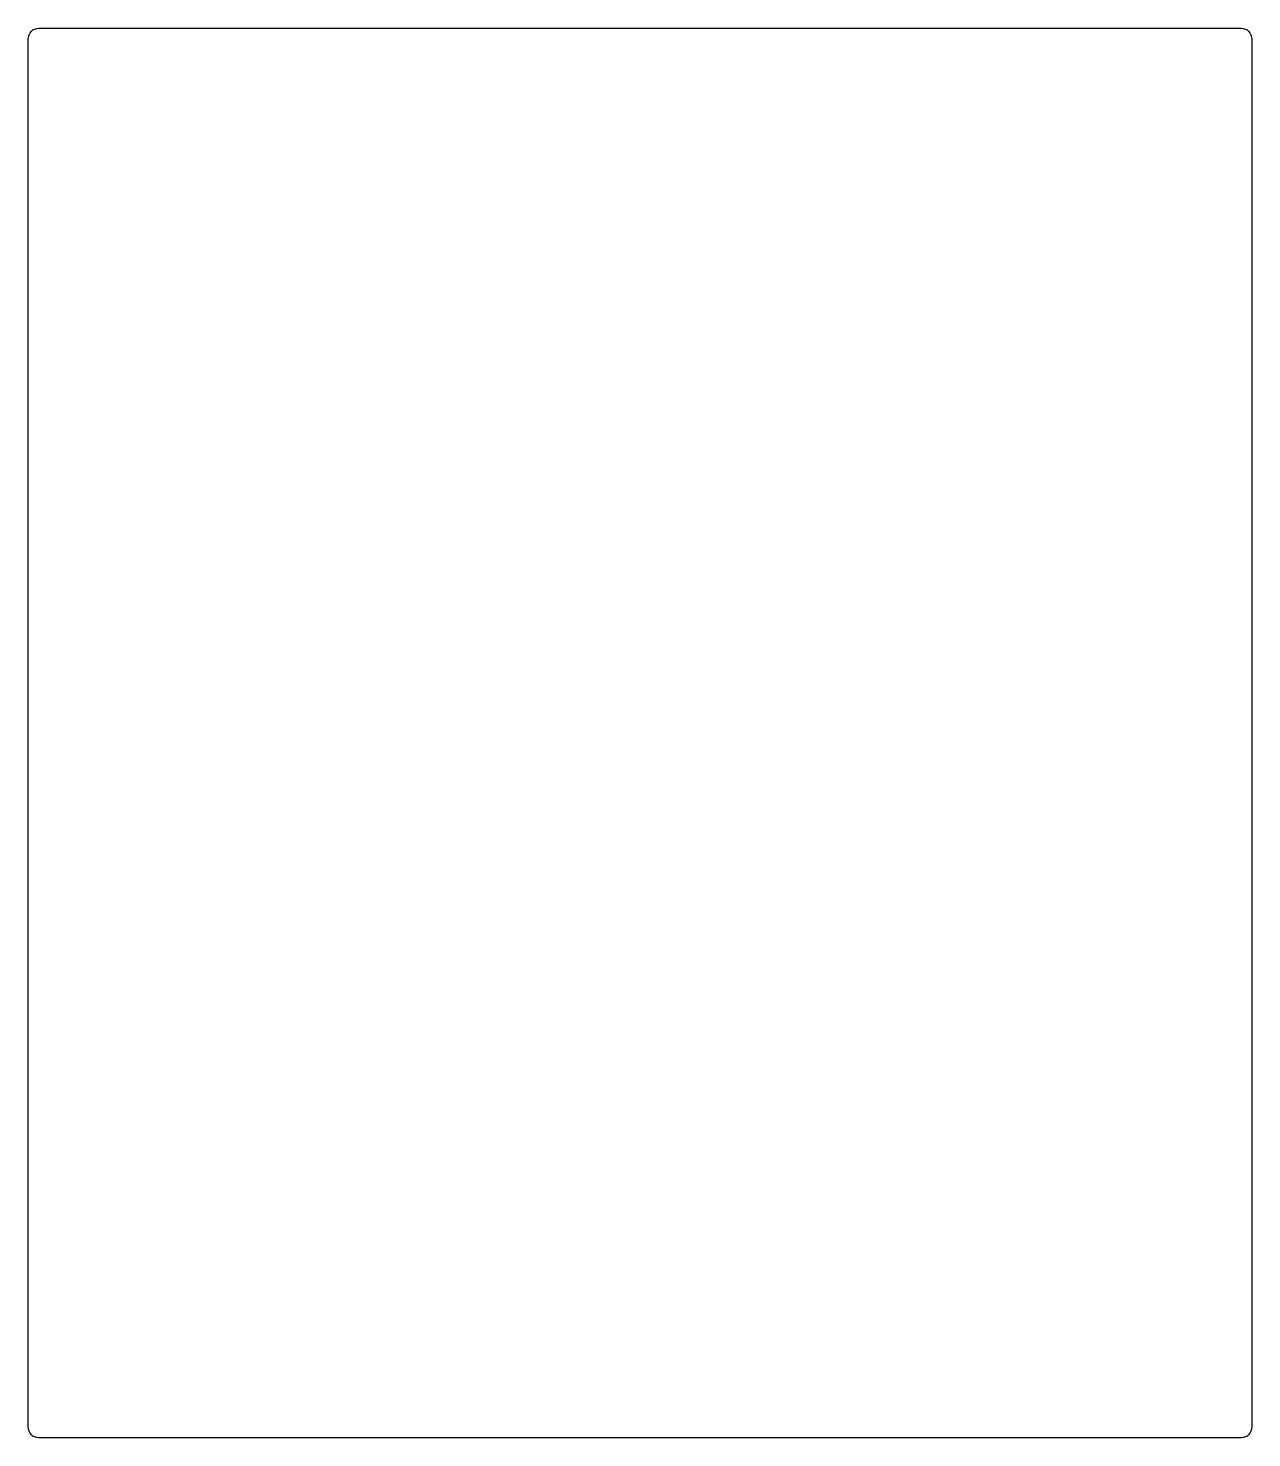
# Model space of a CAD drawing. Header units: millimetres. Extents: x -229 to 229, y -264 to 264.
import ezdxf

# ---------------------------------------------------------------- set-up
doc = ezdxf.new("R2010")
doc.units = ezdxf.units.MM
doc.layers.get('0').update_dxf_attribs({"linetype": 'CONTINUOUS'})

msp = doc.modelspace()

# ---------------------------------------------------------------- linework, layer by layer
msp.add_lwpolyline([(-224.94, -263.9, -0.414214), (-228.94, -259.9), (-228.94, 259.9, -0.414214), (-224.94, 263.9), (224.95, 263.9, -0.414214), (228.94, 259.9), (228.94, -259.9, -0.414214), (224.95, -263.9)], format="xyb", close=True)

doc.saveas('drawing.dxf')
